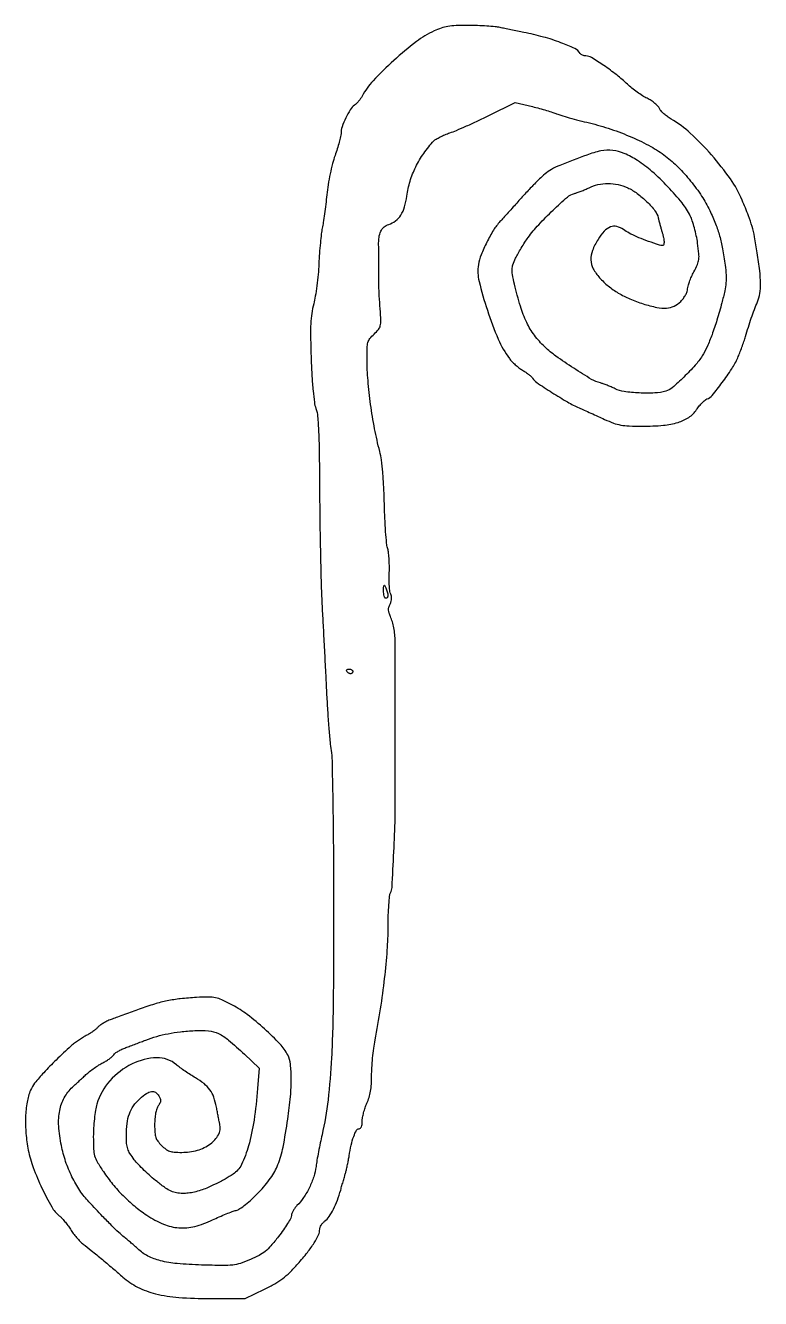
# Model space of a CAD drawing. Extents: x 0 to 312, y 0 to 540.
import ezdxf

# ---------------------------------------------------------------- set-up
doc = ezdxf.new("R2010")
doc.units = 0

msp = doc.modelspace()

# ---------------------------------------------------------------- linework, layer by layer
for points in [[(173.5, 537.649854, 0.055099), (165.988532, 533.083032, 0.020024), (156.412348, 525.075949, 0.019488), (147.61706, 516.45463, 0.067893), (143.000884, 510, -0.031719), (142.353946, 508.941674, -0.021891), (141.497177, 507.828266, -0.02214), (140.575103, 506.826326, -0.041466), (139.733087, 506.1175, 0.097715), (137.930832, 504.218037, 0.030013), (136.012101, 500.741643, 0.030597), (134.50252, 496.996349, 0.078344), (134.021962, 494.120986, -0.053912), (133.864974, 492.784773, -0.010088), (133.266457, 490.38937, -0.010694), (132.446879, 487.6065, -0.009599), (131.480871, 484.758358, 0.022942), (130.426006, 481.352102, 0.011869), (129.406616, 477.012212, 0.011635), (128.550576, 472.404768, 0.015008), (127.990859, 468.137373, -0.004438), (127.549826, 464.117613, -0.004132), (127.027649, 460.009103, -0.00412), (126.503254, 456.364993, -0.013946), (126.075216, 454, 0.022008), (125.677897, 451.583065, 0.005878), (125.260768, 447.705672, 0.005947), (124.890541, 443.283129, 0.006105), (124.629311, 438.891649, -0.011133), (124.314113, 434.361751, -0.009033), (123.780558, 429.521954, -0.00915), (123.126226, 425.077179, -0.02331), (122.443676, 421.891649, 0.027792), (121.605671, 417.802099, 0.025079), (121.189843, 413.501796, 0.016229), (121.110665, 407.762232, 0.004182), (121.361036, 398.5, 0.005593), (121.70502, 391.119552, 0.009496), (122.179022, 384.955815, 0.010033), (122.740829, 380.126361, 0.051073), (123.377791, 377.5, -0.063479), (124.101821, 374.155632, -0.010692), (124.528137, 367.609254, -0.007741), (124.807623, 357.688619, -0.001941), (124.950095, 341.5, 0.002311), (125.078879, 328.001978, 0.002029), (125.335732, 313.90625, 0.002039), (125.671098, 301.184065, 0.006119), (126.041872, 292.5, -0.000467), (126.46552, 284.65861, -0.000256), (126.970216, 275.059375, -0.000256), (127.472395, 265.317729, -0.000409), (127.890085, 257, 0.003385), (128.312746, 249.477283, 0.003686), (128.826915, 242.171875, 0.003461), (129.356526, 235.923654, 0.018099), (129.796035, 232.5, -0.035431), (130.208573, 228.078676, -0.001347), (130.531558, 211.525334, -0.002343), (130.774743, 191.475763, -0.001465), (130.880671, 168, -0.002645), (130.729952, 127.366954, -0.010186), (129.988389, 102.125861, -0.016238), (128.514184, 84.235221, -0.027916), (125.977093, 69.5, 0.005636), (125.220129, 66.034536, 0.004331), (124.469086, 62.234375, 0.004379), (123.828546, 58.667786, 0.010381), (123.430314, 56, -0.04635), (122.452245, 51.62726, -0.035432), (120.617198, 47.079443, -0.035506), (118.164522, 42.848286, -0.047305), (115.334806, 39.425716, 0.035866), (114.441333, 38.393966, 0.0339), (113.685849, 37.226192, 0.035745), (113.162241, 36.099367, 0.091134), (113, 35.216641, -0.125146), (112.722302, 34.124525, -0.013127), (111.391129, 31.822326, -0.015609), (109.620526, 29.129905, -0.011908), (107.522994, 26.293477, -0.013592), (104.316478, 22.39046, -0.042097), (101.874642, 20.014499, -0.048514), (99.265146, 18.264921, -0.022954), (95.609085, 16.508862, -0.02149), (91.3677, 14.917706, -0.051529), (88.089175, 14.208754, -0.031211), (83.882343, 14.008385, -0.003995), (74.836092, 14.214662, -0.014239), (64.526237, 14.826383, -0.040266), (57.422349, 16.03286, -0.057027), (52.164825, 18.02771, -0.068938), (47.854976, 21.067194, 0.006412), (46.635505, 22.178601, 0.003445), (45.1044, 23.519738, 0.00343), (43.524089, 24.866033, 0.005371), (42.144547, 26, -0.017973), (39.755974, 28.066402, -0.008758), (36.852071, 30.863487, -0.005897), (32.950249, 34.848706, -0.001818), (27.163137, 40.944902, -0.0423), (23.302068, 45.806349, -0.032926), (19.941833, 51.663826, -0.031814), (17.266195, 58.147241, -0.032326), (15.451373, 64.883517, -0.032696), (14.342024, 73.164896, -0.064179), (14.742603, 79.790433, -0.078754), (16.679782, 85.168164, -0.079529), (20.180169, 89.662935, -0.000202), (21.305205, 90.711035, -0.000087), (22.807179, 92.108679, -0.000086), (24.407265, 93.596592, -0.000113), (25.865547, 94.951559, -0.020584), (27.432149, 96.290768, -0.012865), (29.367769, 97.733164, -0.012907), (31.351659, 99.058251, -0.022833), (33.06192, 100.031589, 0.019078), (34.587365, 100.884653, 0.020606), (36.003506, 101.831309, 0.020636), (37.144069, 102.738132, 0.086516), (37.696373, 103.413899, -0.106584), (38.273802, 104.065705, -0.024183), (39.512372, 104.886252, -0.023981), (41.064088, 105.711531, -0.021281), (42.75, 106.420933, 0.001014), (44.684668, 107.14422, 0.000593), (47, 108.018316, 0.000593), (49.315214, 108.898646, 0.001007), (51.25, 109.641417, -0.022575), (55.876939, 111.192339, -0.021948), (60.668304, 112.33642, -0.020019), (65.933414, 113.134688, -0.013435), (72, 113.64284, -0.03751), (77.858414, 113.535698, -0.087862), (82.067135, 112.377494, -0.064576), (86.363339, 109.606823, -0.013519), (93.056479, 103.631488), (99.282661, 97.762976), (98.637362, 89.131488, -0.018068), (97.133665, 75.610214, -0.032993), (94.789512, 64.763821, -0.04036), (91.802824, 56.816642, -0.143009), (88.230716, 52.778646, -0.003693), (84.861193, 50.689224, -0.015005), (82.764439, 49.495179, -0.015255), (80.616094, 48.438385, -0.003909), (77.077747, 46.863217, -0.024092), (74.529285, 45.8957, -0.022881), (71.855663, 45.158892, -0.023833), (69.265161, 44.699538, -0.035711), (66.972435, 44.569976, -0.037959), (64.211278, 44.821443, -0.065354), (62.007155, 45.496566, -0.047477), (59.614893, 46.874658, -0.011927), (56.005119, 49.569976, -0.014635), (53.352966, 51.778978, -0.011183), (50.579735, 54.342485, -0.011336), (48.088807, 56.862261, -0.02602), (46.36043, 58.893802, -0.022248), (44.548211, 61.495414, -0.060765), (43.589682, 63.518038, -0.059594), (43.135504, 65.734371, -0.020773), (43, 68.994579, -0.029823), (43.31349, 74.245827, -0.057895), (44.290303, 78.327211, -0.066521), (46.058489, 81.695398, -0.054119), (48.761449, 84.75, -0.031163), (51.568608, 87.001338, -0.116432), (53.6538, 87.838623, -0.186226), (55.328928, 87.467158, -0.106928), (56.79066, 85.963598, -0.042862), (57.380254, 84.810272, -0.11254), (57.529944, 83.898758, -0.104158), (57.273819, 82.969463, -0.03364), (56.531207, 81.741092, 0.074529), (55.889986, 80.454093, 0.031326), (55.40874, 78.57577, 0.027432), (55.101461, 76.284836, 0.019623), (55, 73.700571, 0.016078), (55.107626, 70.354338, 0.06438), (55.499647, 68.347213, 0.081058), (56.340086, 66.745534, 0.035116), (57.923077, 64.923077, 0.034773), (59.727017, 63.354001, 0.079309), (61.316325, 62.51021, 0.064973), (63.281455, 62.11181, 0.017567), (66.462915, 62, 0.067894), (73.143894, 62.911404, 0.089337), (78.674435, 65.578609, 0.113411), (82.032975, 69.428217, 0.175627), (82.658541, 73.748116, -0.002155), (82.380258, 75.123843, -0.0008), (82.000202, 77.061551, -0.000793), (81.592398, 79.17638, -0.000957), (81.216421, 81.163548, 0.039409), (80.081419, 85.364858, 0.070136), (78.421518, 88.532493, 0.069254), (75.934568, 91.14382, 0.037501), (72.257414, 93.640843, -0.012089), (70.196002, 94.892676, -0.008459), (67.932582, 96.397837, -0.00854), (65.811623, 97.914704, -0.017552), (64.215204, 99.187342, 0.186521), (55.880545, 102.129201, 0.108335), (45.444243, 99.516367, 0.095524), (35.98511, 92.301343, 0.111914), (30.528214, 82.449055, 0.030552), (29.940382, 79.842686, 0.012491), (29.448913, 76.244762, 0.012305), (29.111847, 72.34271, 0.015391), (29, 68.710045, 0.010244), (29.110562, 63.314072, 0.059485), (29.562747, 60.508569, 0.064381), (30.65157, 57.984215, 0.013172), (33.247096, 53.863953, 0.024007), (37.191279, 48.527524, 0.024715), (41.592899, 43.647646, 0.02485), (46.430188, 39.250488, 0.024892), (51.67723, 35.357605, 0.048261), (58.758869, 31.561324, 0.080959), (65.310335, 29.999145, 0.081156), (72.007535, 30.599787, 0.04872), (79.528212, 33.334546, -0.007305), (82.417415, 34.664917, -0.007389), (85.333287, 35.905067, -0.007234), (87.901989, 36.909911, -0.029656), (89.5, 37.402701, 0.0862), (91.146412, 38.121817, 0.021835), (93.518262, 39.841894, 0.019986), (96.273379, 42.215143, 0.013317), (99.242725, 45.138968, 0.036799), (104.175529, 51.080212, 0.060962), (107.281605, 56.798626, 0.045647), (109.442683, 64.186413, 0.012595), (111.470001, 76.128338, 0.012546), (112.597584, 85.649284, 0.023751), (112.947375, 93.365695, 0.029085), (112.585259, 99.359055, 0.085835), (111.410404, 103.29966, 0.074785), (108.170227, 107.932763, 0.019247), (101.615297, 114.323599, 0.020411), (94.275877, 120.423375, 0.042219), (87.996128, 124.432695, 0.011964), (83.497407, 126.661021, 0.056633), (80.773559, 127.572232, 0.05536), (77.887008, 127.859159, 0.011116), (72.715792, 127.684505, 0.012974), (65.893554, 127.124242, 0.02342), (60.353691, 126.260217, 0.023533), (54.936719, 124.885071, 0.013245), (48.5, 122.736617, 0.000013), (45.49041, 121.642571, 0.00001), (42.234375, 120.458768, 0.00001), (39.211573, 119.359624, 0.000025), (37, 118.555278, 0.022042), (35.162819, 117.793744, 0.020821), (33.363656, 116.860127, 0.021304), (31.842045, 115.899985, 0.065294), (30.940107, 115.083177, -0.043587), (30.103311, 114.256702, -0.017464), (28.827901, 113.272662, -0.017126), (27.371558, 112.301821, -0.020721), (25.940107, 111.496812, 0.020913), (24.412449, 110.636928, 0.012299), (22.657779, 109.489597, 0.012291), (20.957562, 108.254443, 0.020475), (19.597013, 107.122824, 0.008976), (13.205812, 101.136591, 0.014424), (8.001548, 95.78356, 0.01544), (4.12888, 91.292397, 0.071352), (2.3746, 88.354117, 0.057232), (0.914559, 83.304049, 0.032638), (0.267881, 76.976469, 0.030358), (0.436183, 69.995271, 0.028565), (1.444192, 62.940139, 0.039203), (3.557117, 55.51951, 0.02133), (7.23581, 46.779953, 0.019153), (11.348854, 38.86733, 0.096955), (14.57945, 35.116165, -0.04077), (15.564908, 34.201768, -0.01434), (16.827237, 32.740874, -0.014128), (18.129261, 31.048186, -0.016084), (19.275976, 29.354878, 0.021517), (20.474255, 27.626169, 0.016116), (21.93369, 25.826501, 0.016366), (23.420404, 24.218863, 0.035479), (24.683908, 23.108893, -0.008194), (28.092735, 20.428926, -0.002919), (32.875619, 16.493611, -0.002979), (37.734884, 12.39838, -0.006037), (41.5, 9.107342, 0.066987), (47.789632, 4.835579, 0.055415), (55.39864, 2.039771, 0.04218), (65.227582, 0.482882, 0.018198), (78.490857, 0), (93.353935, 0), (101.540954, 3.962745, 0.016415), (105.989903, 6.299405, 0.033042), (109.298608, 8.479027, 0.033114), (112.286849, 11.072382, 0.016561), (115.724095, 14.712745, 0.013602), (119.76734, 19.54841, 0.026937), (122.652835, 23.630478, 0.033497), (124.463514, 26.988735, 0.10729), (125, 29.460128, -0.100215), (125.146002, 30.181255, -0.040819), (125.611355, 31.072675, -0.038281), (126.284866, 31.978714, -0.03968), (127.081208, 32.759787, 0.067721), (128.956826, 34.817404, 0.032268), (130.800173, 37.896693, 0.028751), (132.486774, 41.699891, 0.022404), (133.888546, 46, -0.000707), (134.429778, 47.942484, -0.000545), (135.025322, 50.059375, -0.000551), (135.586034, 52.035812, -0.001321), (136.00735, 53.5, 0.012685), (136.384694, 54.933172, 0.006046), (136.800733, 56.79375, 0.005989), (137.188867, 58.749427, 0.008471), (137.483961, 60.5, -0.017814), (138.343763, 65.07713, -0.031767), (139.419965, 68.752934, -0.035245), (140.575396, 71.348682, -0.277174), (141.66006, 72, 0.195207), (142.219295, 72.226983, 0.101054), (142.651053, 72.860468, 0.066447), (142.927293, 73.881929, 0.031176), (143.021962, 75.25, -0.043596), (143.168187, 76.802756, -0.019001), (143.618521, 78.825829, -0.018633), (144.262967, 80.952088, -0.023611), (145.021962, 82.859204, 0.034681), (145.92148, 85.273532, 0.029832), (146.533055, 87.913293, 0.02602), (146.885334, 90.936889, 0.015991), (147, 94.521236, -0.01596), (147.107313, 97.882253, -0.008794), (147.441809, 101.981261, -0.00876), (147.927511, 106.130409, -0.013885), (148.50403, 109.662032, 0.009103), (150.786245, 122.848137, 0.009764), (152.528178, 135.804486, 0.010426), (153.640931, 147.700938, 0.018105), (154, 157.613775, -0.007767), (154.076704, 162.551454, -0.010351), (154.308828, 167.031456, -0.007856), (154.637219, 170.745944, -0.097181), (155.051329, 172.095909, 0.110243), (155.672232, 174.323803, 0.001315), (156.425404, 189.505386, 0.004316), (156.973988, 203.818433, 0.01428), (156.984539, 213.25, -0.004329), (156.956356, 214.75042, -0.001487), (156.940822, 216.923014, -0.001259), (156.936281, 219.660749, -0.000699), (156.943818, 223, 0.000613), (156.946667, 224.172993, 0.000098), (156.948981, 226.46875, 0.000108), (156.950592, 229.173349, 0.000095), (156.951128, 232, 0.000095), (156.950592, 234.826651, 0.000108), (156.948981, 237.53125, 0.000098), (156.946667, 239.827007, 0.000613), (156.943818, 241, -0.000387), (156.941006, 241.976053, -0.000161), (156.938655, 243.29375, -0.000159), (156.937042, 244.705005, -0.000206), (156.936508, 246), (156.936508, 248.70625), (156.936508, 251), (156.936508, 253.29375), (156.936508, 256, -0.000206), (156.937042, 257.294995, -0.000159), (156.938655, 258.70625, -0.000161), (156.941006, 260.023947, -0.000387), (156.943818, 261, 0.000613), (156.946667, 262.172993, 0.000098), (156.948981, 264.46875, 0.000108), (156.950592, 267.173349, 0.000095), (156.951128, 270, -0.000117), (156.951786, 272.808404, -0.00014), (156.953768, 275.457813, -0.000121), (156.956603, 277.692475, -0.000907), (156.960117, 278.75, 0.024312), (156.836279, 281.59647, 0.02373), (156.436762, 284.440881, 0.024882), (155.803058, 287.067373, 0.038381), (154.973458, 289.25, -0.034069), (154.395291, 290.732547, -0.069953), (154.192139, 291.959763, -0.073014), (154.338705, 293.161163, -0.040112), (154.844084, 294.557147, 0.039916), (155.274388, 295.744304, 0.051635), (155.464322, 296.886586, 0.057925), (155.408017, 297.925752, 0.080218), (155.106174, 298.807147, -0.092706), (154.769809, 299.875004, -0.013212), (154.553613, 302.171923, -0.01465), (154.448286, 304.933064, -0.012022), (154.493193, 307.884504, 0.013557), (154.530307, 310.940186, 0.013274), (154.402585, 314.014988, 0.013275), (154.147393, 316.704239, 0.047815), (153.777443, 318.384504, -0.054395), (153.364387, 320.385246, -0.00555), (152.958585, 325.215957, -0.006882), (152.617234, 331.000447, -0.005438), (152.402235, 337.265562, 0.006636), (152.142818, 344.331265, 0.009758), (151.71145, 350.529371, 0.011023), (151.140174, 355.652778, 0.029306), (150.439052, 359.265562, -0.015337), (148.283486, 368.92274, -0.013054), (146.590727, 379.226446, -0.013311), (145.47432, 389.32495, -0.018904), (145.061823, 398.34879, -0.00813), (145.102784, 403.23485, -0.062493), (145.443295, 405.496055, -0.100431), (146.286934, 407.138617, -0.036208), (148.07985, 409.074591, 0.032847), (149.921586, 411.036691, 0.113839), (150.691792, 412.58582, 0.068772), (150.898937, 414.706621, 0.007128), (150.626537, 419.725801, -0.001441), (150.260931, 425.291726, -0.007778), (150.118032, 428.319843, -0.006916), (150.061687, 431.490549, -0.000984), (150.048872, 438, 0.00085), (150.044096, 440.808404, 0.001012), (150.02972, 443.457813, 0.000874), (150.009162, 445.692351, 0.006573), (149.983675, 446.75, -0.041883), (150.139733, 450.105289, -0.080406), (150.909677, 452.679224, -0.101568), (152.291878, 454.48402, -0.10564), (154.255311, 455.567606, 0.091269), (157.150328, 457.059441, 0.086292), (159.390828, 459.509335, 0.07087), (160.982363, 463.006092, 0.039039), (161.952623, 467.612823, -0.042141), (163.311111, 473.870406, -0.039623), (165.718877, 479.947778, -0.038641), (169.124106, 485.711074, -0.035922), (173.45197, 491.033292, -0.071956), (174.340588, 491.74107, -0.01663), (176.027833, 492.653367, -0.016838), (178.060721, 493.582608, -0.015754), (180.196708, 494.395308, 0.017076), (182.967208, 495.457818, 0.004743), (187.23532, 497.312082, 0.004782), (192.029687, 499.504462, 0.004998), (196.710764, 501.756757), (207.921528, 507.289484), (215.174472, 505.526653, -0.006248), (218.173967, 504.757805, -0.006032), (221.188774, 503.905606, -0.005977), (223.825092, 503.091533, -0.02189), (225.463708, 502.48366, 0.027089), (227.264771, 501.836734, 0.004518), (230.797409, 500.814646, 0.004942), (234.977867, 499.690388, 0.004362), (239.35726, 498.599587, -0.022525), (248.399796, 495.995175, -0.021307), (257.344218, 492.54573, -0.02232), (265.387851, 488.607332, -0.038061), (271.65974, 484.533637, -0.034621), (276.962368, 479.870324, -0.024508), (282.257934, 473.967686, -0.024549), (286.936957, 467.5925, -0.035387), (290.371401, 461.5, -0.016471), (292.85341, 455.783608, -0.025631), (294.570692, 450.694426, -0.024067), (295.827612, 445.229457, -0.012493), (296.894515, 438.308639, -0.016835), (297.29433, 434.081505, -0.03692), (297.251558, 430.834118, -0.032353), (296.722876, 427.374936, -0.010309), (295.499367, 422.308639, -0.009434), (293.420506, 414.981267, -0.014802), (291.330551, 408.776932, -0.017306), (289.239117, 403.676277, -0.033022), (287.155973, 399.768449, -0.044259), (284.185402, 395.813715, -0.016837), (279.39774, 390.840238, -0.013385), (274.458736, 386.294189, -0.110693), (271.793941, 384.84968, -0.057956), (267.069163, 384.084947, -0.022846), (260.470368, 384.091562, -0.021859), (254.050523, 384.673488, -0.082735), (250.210162, 385.8581, 0.012001), (248.606494, 386.613657, 0.009775), (246.855485, 387.347264, 0.009905), (245.215884, 387.959525, 0.02531), (244, 388.318347, -0.075853), (240.269141, 389.842226, -0.009073), (232.685222, 394.568836, -0.011401), (225.177947, 399.685918, -0.034537), (220.411725, 403.620693, -0.043236), (216.055485, 408.535701, -0.047335), (212.757106, 413.986358, -0.038677), (210.080745, 420.840381, -0.017366), (207.591794, 430.187948, -0.00959), (206.722813, 434.339805, -0.057653), (206.56449, 436.536064, -0.075488), (206.939926, 438.447924, -0.022897), (208.067453, 441.187948, -0.017391), (209.073086, 443.163029, -0.009036), (210.456834, 445.558646, -0.008973), (211.968215, 447.970324, -0.013502), (213.379119, 450.011697, -0.028837), (217.862264, 455.449947, -0.015592), (223.954747, 461.629951, -0.011222), (230.029753, 467.164781, -0.120944), (232.964089, 468.676581, 0.025225), (234.194173, 469.037582, 0.010007), (235.844936, 469.651246, 0.009874), (237.603885, 470.385969, 0.012219), (239.210162, 471.1419, -0.063837), (242.97287, 472.459362, -0.052993), (247.195491, 472.897581, -0.051739), (251.519919, 472.438068, -0.05432), (255.583814, 471.101334, -0.053841), (259.615011, 468.718258, -0.034185), (263.756265, 465.160076, -0.033729), (267.131073, 461.352421, -0.11083), (268.544225, 458.327289, 0.007378), (268.848072, 457.035466, 0.004173), (269.252359, 455.478869, 0.004165), (269.686266, 453.915834, 0.00683), (270.082676, 452.600777, -0.015151), (270.433876, 451.36144, -0.012901), (270.730536, 450.035051, -0.013093), (270.937762, 448.813579, -0.035482), (271, 447.937641, -0.078095), (270.859225, 447.041827, -0.267165), (270.438894, 446.660398, -0.119653), (269.604308, 446.679927, -0.013076), (267.75, 447.228672, -0.010248), (263.277949, 448.782301, -0.014791), (259.397046, 450.3524, -0.016901), (256.193406, 451.891324, -0.034992), (253.830429, 453.345194, 0.097159), (250.967895, 454.650463, 0.150524), (248.278037, 454.4762, 0.116384), (245.663689, 452.705896, 0.045807), (243.007123, 449.227967, 0.048127), (240.646972, 444.518514, 0.102572), (239.985269, 440.518977, 0.11113), (240.983094, 436.795367, 0.062968), (243.666357, 432.947543, 0.03847), (247.34491, 429.456984, 0.035595), (251.60762, 426.470593, 0.033384), (256.515331, 423.957762, 0.026191), (262.124898, 421.883996, 0.02293), (267.962928, 420.356684, 0.068877), (272.063093, 420.058939, 0.097486), (275.245511, 420.9035, 0.083099), (278.076923, 422.923077, 0.035701), (279.195514, 424.213925, 0.03383), (280.141346, 425.673371, 0.035676), (280.797031, 427.080467, 0.09144), (281, 428.181034, -0.068702), (281.168253, 429.399759, -0.018089), (281.771418, 431.279146, -0.018015), (282.620893, 433.389075, -0.017603), (283.626102, 435.449033, 0.01967), (285.137128, 438.578294, 0.070064), (285.73053, 440.717287, 0.057326), (285.769889, 443.148016, 0.01027), (285.231199, 447.658251, 0.017256), (284.686612, 450.757838, 0.013798), (283.8936, 454.055076, 0.014023), (282.989075, 457.067888, 0.033999), (282.111425, 459.217175, 0.055914), (278.646223, 464.654883, 0.020619), (272.638766, 471.500127, 0.020905), (265.861317, 478.038615, 0.03893), (259.778812, 482.641778, 0.039169), (254.156422, 485.653076, 0.076243), (249.250523, 486.964579, 0.077333), (244.223538, 486.736568, 0.041321), (238.235883, 485, 0.001898), (226.825474, 480.591746, 0.033443), (223.242928, 478.90809, 0.057899), (220.5287, 476.962753, 0.01038), (216, 472.67318, 0.008056), (214.737692, 471.385983, 0.002615), (212.9125, 469.443564, 0.002606), (210.906195, 467.263215, 0.00293), (209, 465.145071, -0.001028), (207.051517, 462.963308, -0.000792), (204.916463, 460.590082, -0.0008), (202.913678, 458.378084, -0.001911), (201.417748, 456.743785, 0.048466), (198.696346, 453.150464, 0.022015), (195.828111, 447.990223, 0.02191), (193.445854, 442.648179, 0.053749), (192.30737, 438.506673, 0.099946), (192.579895, 431.404954, 0.020069), (196.067848, 419.170237, 0.02204), (200.711264, 406.905598, 0.056658), (205.408592, 398.686164, 0.034824), (206.450091, 397.454676, 0.018432), (207.897277, 396.072817, 0.018255), (209.488826, 394.762075, 0.026839), (210.985254, 393.741006, -0.015088), (212.388396, 392.831147, -0.016274), (213.698251, 391.85997, -0.015982), (214.76388, 390.957832, -0.071555), (215.285388, 390.330399, 0.107238), (217.016306, 388.524697, 0.006167), (223.475043, 384.288073, 0.01017), (230.094523, 380.248959, 0.028134), (234.955941, 377.77167, -0.001633), (237.138814, 376.801317, -0.000729), (240.006682, 375.510209, -0.000721), (243.036536, 374.135595, -0.000978), (245.768934, 372.88472, 0.019843), (249.584743, 371.309113, 0.043597), (252.629654, 370.483522, 0.035225), (256.149947, 370.104644, 0.009199), (261.837433, 370, 0.020751), (270.695276, 370.367775, 0.053492), (276.974841, 371.574637, 0.075161), (281.489727, 373.737758, 0.092697), (284.797028, 377.020693, -0.020412), (285.957039, 378.562399, -0.022297), (287.206906, 379.957757, -0.022452), (288.374692, 381.04754, -0.094122), (289.205205, 381.521157, 0.138457), (291.418119, 383.053835, 0.012221), (295.659212, 388.457419, 0.017091), (299.711288, 394.294416, 0.039272), (302.246294, 399, 0.010185), (303.101298, 401.049241, 0.00622), (304.030661, 403.5, 0.006233), (304.891286, 405.952011, 0.010997), (305.531757, 408, -0.005896), (306.750317, 412.040743, -0.006858), (308.006561, 415.851977, -0.007225), (309.300046, 419.433634, -0.008515), (310.630605, 422.783927, 0.061133), (311.601019, 426.250323, 0.038822), (311.908211, 430.436927, 0.027736), (311.581068, 435.899405, 0.010408), (310.540266, 443.5, 0.007351), (309.365772, 450.276707, 0.0235), (308.30528, 454.739502, 0.022666), (306.810689, 459.166145, 0.006471), (304.094844, 465.889843, 0.053919), (299.154309, 474.836269, 0.026823), (291.144103, 485.031986, 0.026819), (282.115091, 494.284297, 0.055496), (273.984025, 500.251583, -0.027991), (272.422708, 501.270491, -0.02597), (270.943609, 502.481563, -0.026897), (269.742833, 503.697821, -0.074559), (269.089429, 504.70307, 0.085053), (268.410432, 505.701492, 0.028842), (267.116328, 506.897932, 0.027714), (265.506225, 508.079594, 0.028508), (263.789996, 509.06385, -0.025801), (261.859075, 510.157394, -0.013768), (259.585186, 511.694496, -0.013672), (257.343739, 513.395981, -0.020702), (255.5, 515.006684, 0.023755), (250.936527, 518.944512, 0.016615), (245.450618, 522.954529, 0.011818), (240.211051, 526.345141, 0.138554), (237.893234, 527, -0.051915), (237.167478, 527.075559, -0.048364), (236.454499, 527.299336, -0.051819), (235.858121, 527.628495, -0.102697), (235.488248, 528.019016, 0.143129), (233.112566, 530.157472, 0.022637), (227.276936, 532.647486, 0.023257), (219.854935, 535.0375, 0.01747), (211.5, 536.99454, -0.001024), (208.910021, 537.512009, -0.00079), (206.0875, 538.086596, -0.000799), (203.452261, 538.631783, -0.001912), (201.5, 539.046722, 0.028968), (199.347166, 539.383839, 0.007711), (195.884375, 539.668382, 0.007793), (191.930471, 539.870125, 0.00796), (188, 539.94668, 0.009496), (182.79124, 539.866269, 0.030677), (179.347006, 539.535428, 0.040625), (176.521043, 538.848951, 0.029176)], [(153.929715, 298.25, -0.079005), (153.881077, 297.77252, -0.095364), (153.685604, 297.367188, -0.107242), (153.375773, 297.096743, -0.126661), (153, 297, -0.271066), (152.619968, 297.222366, -0.058404), (152.314396, 297.954687, -0.045955), (152.115952, 299.004754, -0.029148), (152.070285, 300.25, -0.005351), (152.12949, 302.080913, -0.150234), (152.287152, 302.524829, -0.552992), (152.521716, 302.506264, -0.018923), (153, 301.5, -0.017105), (153.33418, 300.642607, -0.014706), (153.627618, 299.720312, -0.014951), (153.844334, 298.867045, -0.040686)], [(139, 266, -0.092995), (138.928382, 265.618268, -0.096318), (138.723586, 265.29375, -0.099231), (138.418051, 265.076556, -0.105429), (138.059017, 265, -0.089642), (137.653442, 265.073302, -0.053229), (137.2129, 265.29375, -0.051032), (136.806203, 265.617485, -0.06081), (136.5, 266, -0.139169), (136.392057, 266.379648, -0.191142), (136.521475, 266.70625, -0.138808), (136.889346, 266.926733, -0.066118), (137.440983, 267, -0.062283), (138.037096, 266.925455, -0.080552), (138.542039, 266.70625, -0.097988), (138.879982, 266.381379, -0.153634)]]:
    msp.add_lwpolyline(points, format="xyb", close=True)

doc.saveas('drawing.dxf')
